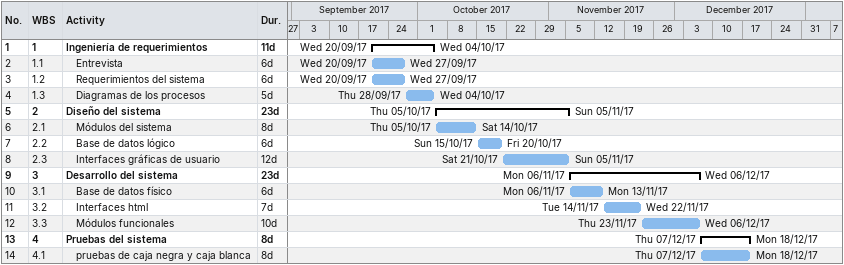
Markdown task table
| ID | WBS | Task | Duration | Start | Finish |
|---|---|---|---|---|---|
| 1 | 1 | **Ingeniería de requerimientos** | 11d | 2017-09-20 | 2017-10-04 |
| 2 | 1.1 | Entrevista | 6d | 2017-09-20 | 2017-09-27 |
| 3 | 1.2 | Requerimientos del sistema | 6d | 2017-09-20 | 2017-09-27 |
| 4 | 1.3 | Diagramas de los procesos | 5d | 2017-09-28 | 2017-10-04 |
| 5 | 2 | **Diseño del sistema** | 23d | 2017-10-05 | 2017-11-05 |
| 6 | 2.1 | Módulos del sistema | 8d | 2017-10-05 | 2017-10-14 |
| 7 | 2.2 | Base de datos lógico | 6d | 2017-10-15 | 2017-10-20 |
| 8 | 2.3 | Interfaces gráficas de usuario | 12d | 2017-10-21 | 2017-11-05 |
| 9 | 3 | **Desarrollo del sistema** | 23d | 2017-11-06 | 2017-12-06 |
| 10 | 3.1 | Base de datos físico | 6d | 2017-11-06 | 2017-11-13 |
| 11 | 3.2 | Interfaces html | 7d | 2017-11-14 | 2017-11-22 |
| 12 | 3.3 | Módulos funcionales | 10d | 2017-11-23 | 2017-12-06 |
| 13 | 4 | **Pruebas del sistema** | 8d | 2017-12-07 | 2017-12-18 |
| 14 | 4.1 | pruebas de caja negra y caja blanca | 8d | 2017-12-07 | 2017-12-18 |
